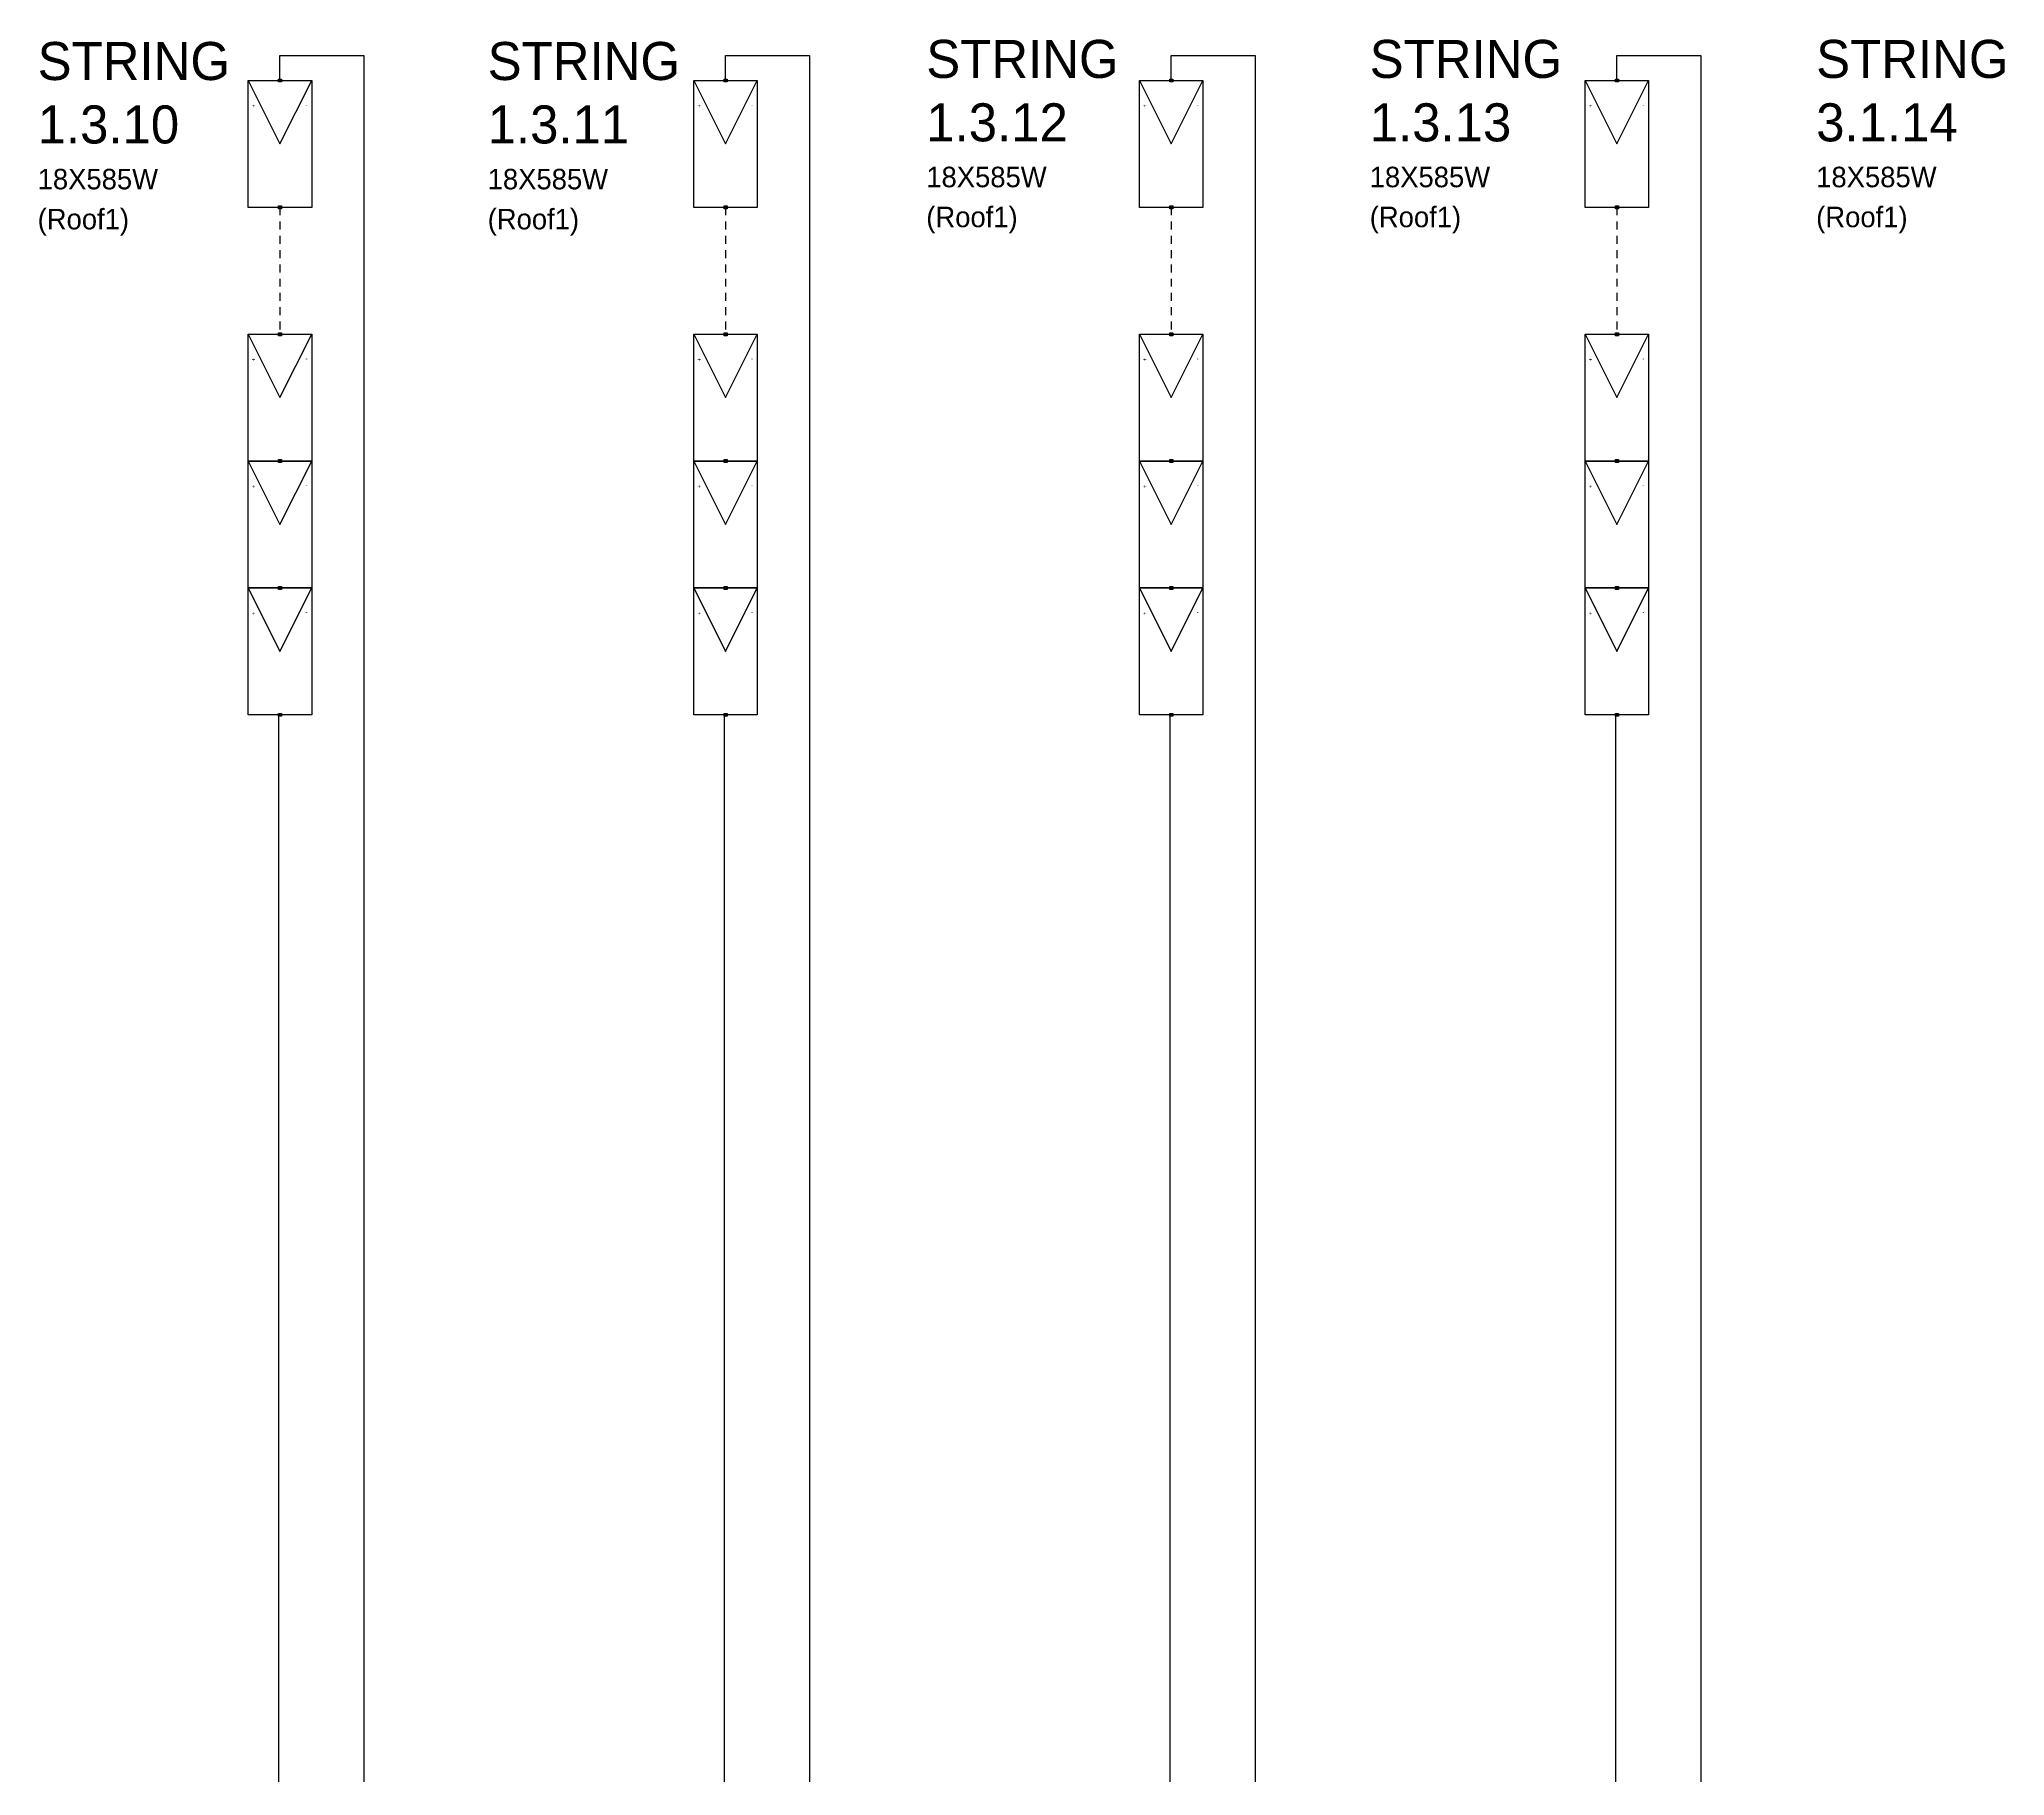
# Model space of a CAD drawing. Header units: inches. Extents: x 3 to 161, y -3 to 114.
# Drawn here: x 84.39 to 115.36, y 53.4 to 80.78 of the extents above; entities that cross this region are included whole.
import ezdxf

# ---------------------------------------------------------------- set-up
doc = ezdxf.new("R2010")
doc.units = ezdxf.units.IN
doc.header["$MEASUREMENT"] = 0
doc.linetypes.add('HIDDEN2', pattern=[0.1875, 0.125, -0.0625])
doc.layers.add('RED_12AWG', color=1, linetype='Continuous')
doc.layers.add('SYMS', color=7, linetype='Continuous')
doc.styles.add('WD', font='romans.shx')

# ---------------------------------------------------------------- blocks, each defined once
blk = doc.blocks.new('HT0_01')
for p, q in [((-0.0625, 0.0625), (0.0625, 0.0625)), ((-0.0625, -0.0625), (-0.0625, 0.0625)), ((0.0625, 0.0625), (0.0625, -0.0625)), ((0.0625, -0.0625), (-0.0625, -0.0625))]:
    blk.add_line(p, q)
at = {"style": 'WD', "flags": 1}
for tag, p in [('X4TERM01', (-0.0625, 0)), ('X2TERM01', (0, 0.0625)), ('X1TERM01', (0.0625, 0)), ('X8TERM01', (0, -0.0625))]:
    blk.add_attdef(tag, p, '', height=0.01, dxfattribs=at)
blk = doc.blocks.new('PVM')
at = {"color": 5}
for p, q in [((2, 1), (1, 0.5)), ((1, 0.5), (2, 0))]:
    blk.add_line(p, q, dxfattribs=at)
blk.add_lwpolyline([(0, 1), (2, 1), (2, 0), (0, 0)], close=True, dxfattribs=at)
at = {"layer": 'SYMS', "color": 5, "xscale": 0.3699338068975089, "yscale": 0.3699338068975089, "zscale": 0.3699338068975089}
for p in [(0, 0.5), (2, 0.5)]:
    blk.add_blockref('HT0_01', p, dxfattribs=at)
at = {"color": 5, "char_height": 0.065, "attachment_point": 1}
for s, insert, rotation in [('+', (1.625, 0.883), 180), ('-', (1.57, 0.067), 90)]:
    blk.add_mtext_dynamic_manual_height_columns(s, width=0.09892, gutter_width=0.325, heights=[0], dxfattribs=dict(at, insert=insert, rotation=rotation))

msp = doc.modelspace()

# ---------------------------------------------------------------- linework, layer by layer
at = {"layer": 'RED_12AWG'}
for p, q in [((88.183, 80.151), (88.183, 80.521)), ((88.183, 80.521), (89.507, 80.521)), ((89.507, 80.521), (89.507, 32.724)), ((95.205, 80.151), (95.205, 80.521)), ((95.205, 80.521), (96.53, 80.521)), ((96.53, 80.521), (96.53, 32.724)), ((102.228, 80.151), (102.228, 80.521)), ((102.228, 80.521), (103.552, 80.521)), ((103.552, 80.521), (103.552, 32.724)), ((109.251, 80.151), (109.251, 80.521)), ((109.251, 80.521), (110.575, 80.521)), ((110.575, 80.521), (110.575, 32.724)), ((88.159, 70.105), (88.159, 33.625)), ((95.182, 70.105), (95.182, 33.625)), ((102.205, 70.105), (102.205, 33.625)), ((109.228, 70.105), (109.228, 33.625))]:
    msp.add_line(p, q, dxfattribs=at)
at = {"layer": 'RED_12AWG', "linetype": 'HIDDEN2'}
for p, q in [((88.183, 78.128), (88.183, 76.128)), ((95.205, 78.128), (95.205, 76.128)), ((102.228, 78.128), (102.228, 76.128)), ((109.251, 78.128), (109.251, 76.128))]:
    msp.add_line(p, q, dxfattribs=at)

# ---------------------------------------------------------------- block references
at = {"layer": 'SYMS', "rotation": 90}
for p in [(88.683, 78.128), (95.705, 78.128), (102.728, 78.128), (109.751, 78.128), (88.683, 74.128), (95.705, 74.128), (102.728, 74.128), (109.751, 74.128), (88.683, 72.128), (95.705, 72.128), (102.728, 72.128), (109.751, 72.128), (88.683, 70.128), (95.705, 70.128), (102.728, 70.128), (109.751, 70.128)]:
    msp.add_blockref('PVM', p, dxfattribs=at)

# ---------------------------------------------------------------- texts
at = {"color": 240, "true_color": 0xed1f24}
for s, p in [('STRING', (84.364, 80.135)), ('STRING', (91.456, 80.135)), ('STRING', (98.368, 80.168)), ('STRING', (105.356, 80.168)), ('STRING', (112.392, 80.168)), ('1.3.10', (84.364, 79.135)), ('1.3.11', (91.456, 79.135)), ('1.3.12', (98.368, 79.168)), ('1.3.13', (105.356, 79.168)), ('3.1.14', (112.392, 79.168))]:
    msp.add_text(s, height=0.6, dxfattribs=at).set_placement(p)
at = {"color": 18, "true_color": 0x000000}
for s, p in [('18X585W', (84.364, 78.412)), ('18X585W', (91.456, 78.412)), ('18X585W', (98.368, 78.445)), ('18X585W', (105.356, 78.445)), ('18X585W', (112.392, 78.445)), ('(Roof1)', (84.364, 77.781)), ('(Roof1)', (91.456, 77.781)), ('(Roof1)', (98.368, 77.815)), ('(Roof1)', (105.356, 77.815)), ('(Roof1)', (112.392, 77.815))]:
    msp.add_text(s, height=0.3231, dxfattribs=at).set_placement(p)

doc.saveas('drawing.dxf')
